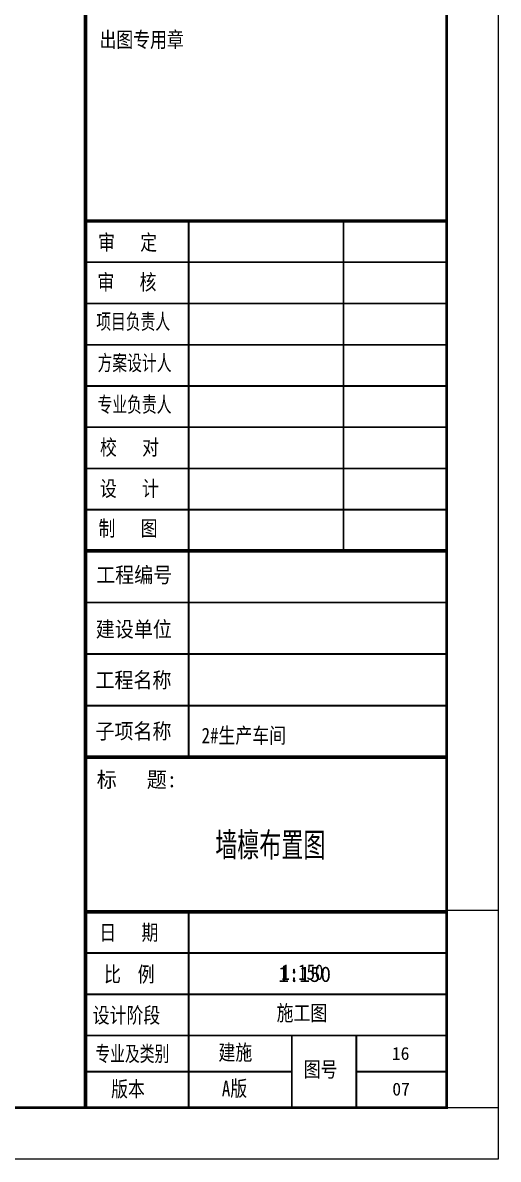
# Model space of a CAD drawing. Header units: millimetres. Extents: x 19781 to 898973, y -947928 to -267362.
# Drawn here: x 529455 to 543276, y -772565 to -739495 of the extents above; entities that cross this region are included whole.
import ezdxf
from ezdxf.enums import TextEntityAlignment as Align

# ---------------------------------------------------------------- set-up
doc = ezdxf.new("R2010")
doc.units = ezdxf.units.MM
doc.header["$LTSCALE"] = 100
for name, color, linetype, lineweight in [('BORDER', 7, 'Continuous', 18), ('BZ_标准图框', 7, 'Continuous', 18), ('PUB_TITLE', 4, 'Continuous', 18), ('TK(图框线)', 45, 'Continuous', 18)]:
    doc.layers.add(name, color=color, linetype=linetype, lineweight=lineweight)
doc.layers.add('VHSoft_barcode', color=7, linetype='Continuous', lineweight=18, plot=False)
doc.styles.add('-宋体', font='')
doc.styles.add('HT', font='', dxfattribs={"width": 0.8})
doc.styles.add('TSSD_REIN', font='tssdeng.shx', dxfattribs={"width": 0.7, "bigfont": 'hztxt.shx'})
doc.styles.get('-宋体').set_extended_font_data('宋体')
doc.styles.get('HT').set_extended_font_data('宋体')

msp = doc.modelspace()

# ---------------------------------------------------------------- linework, layer by layer
at = {"layer": 'BORDER'}
msp.add_lwpolyline([(431826, -772565), (431826, -709565), (543276, -709565), (543276, -772565)], close=True, dxfattribs=at)
msp.add_lwpolyline([(435576, -771065, 75, 75, 0), (435576, -711065, 75, 75, 0), (541776, -711065, 75, 75, 0), (541776, -771065, 75, 75, 0)], format="xyseb", close=True, dxfattribs=at)
at = {"layer": 'BZ_标准图框'}
for points in [[(531276, -771065, 105, 105, 0), (531276, -711065, 105, 105, 0)], [(531276, -745265, 105, 105, 0), (541776, -745265, 105, 105, 0)], [(534276, -760865, 52.5, 52.5, 0), (534276, -745265, 52.5, 52.5, 0)], [(538776, -754866.24, 52.5, 52.5, 0), (538776, -745265, 52.5, 52.5, 0)], [(531276, -746465, 52.5, 52.5, 0), (541776, -746465, 52.5, 52.5, 0)], [(531276, -747665, 52.5, 52.5, 0), (541776, -747665, 52.5, 52.5, 0)], [(531276, -748865, 52.5, 52.5, 0), (541776, -748865, 52.5, 52.5, 0)], [(531276, -750065, 52.5, 52.5, 0), (541776, -750065, 52.5, 52.5, 0)], [(531276, -751265, 52.5, 52.5, 0), (541776, -751265, 52.5, 52.5, 0)], [(531276, -752465, 52.5, 52.5, 0), (541776, -752465, 52.5, 52.5, 0)], [(531276, -753665, 52.5, 52.5, 0), (541776, -753665, 52.5, 52.5, 0)], [(531276, -753665, 52.5, 52.5, 0), (541776, -753665, 52.5, 52.5, 0)], [(531276, -754865, 105, 105, 0), (541776, -754865, 105, 105, 0)], [(531276, -756365, 52.5, 52.5, 0), (541776, -756365, 52.5, 52.5, 0)], [(531276, -757865, 52.5, 52.5, 0), (541776, -757865, 52.5, 52.5, 0)], [(531276, -759365, 52.5, 52.5, 0), (541776, -759365, 52.5, 52.5, 0)], [(531276, -760865, 105, 105, 0), (541776, -760865, 105, 105, 0)], [(531276, -765365, 105, 105, 0), (541776, -765365, 105, 105, 0)], [(534276, -768965, 52.5, 52.5, 0), (534276, -765365, 52.5, 52.5, 0)], [(531276, -766565, 52.5, 52.5, 0), (541776, -766565, 52.5, 52.5, 0)], [(531276, -767765, 52.5, 52.5, 0), (541776, -767765, 52.5, 52.5, 0)], [(531276, -768965, 52.5, 52.5, 0), (541776, -768965, 52.5, 52.5, 0)], [(531276, -768965, 52.5, 52.5, 0), (541776, -768965, 52.5, 52.5, 0)], [(534276, -771065, 52.5, 52.5, 0), (534276, -768965, 52.5, 52.5, 0)], [(537276, -771065, 52.5, 52.5, 0), (537276, -768965, 52.5, 52.5, 0)], [(539151, -771065, 52.5, 52.5, 0), (539151, -768965, 52.5, 52.5, 0)], [(531276, -770015, 52.5, 52.5, 0), (537276, -770015, 52.5, 52.5, 0)], [(539151, -770015, 52.5, 52.5, 0), (541776, -770015, 52.5, 52.5, 0)]]:
    msp.add_lwpolyline(points, format="xyseb", dxfattribs=at)
at = {"layer": 'VHSoft_barcode'}
msp.add_lwpolyline([(541776, -771065), (541776, -765315), (543276, -765315), (543276, -771065)], close=True, dxfattribs=at)

# ---------------------------------------------------------------- texts
at = {"layer": 'BZ_标准图框', "style": 'HT'}
for s, width, p in [('出图专用章', 0.8, (531683.1, -740212.65)), ('项目负责人', 0.7, (531590.18, -748414.1)), ('方案设计人', 0.7, (531630.23, -749618.27)), ('专业负责人', 0.7, (531628.36, -750828.02)), ('工程编号', 0.9, (531588.97, -755787.27)), ('建设单位', 0.9, (531577.95, -757367.88)), ('工程名称', 0.9, (531567.65, -758846.77)), ('子项名称', 0.9, (531567.65, -760333.36)), ('设计阶段', 0.8, (531487.93, -768599.1)), ('专业及类别', 0.7, (531565.33, -769718.46)), ('图号', 0.8, (537622.28, -770172.05))]:
    msp.add_text(s, height=450, dxfattribs=dict(at, width=width)).set_placement(p)
at = {"layer": 'BZ_标准图框', "char_height": 450, "attachment_point": 7, "style": 'HT'}
for s, insert, width in [('审   定', (531644.07, -746164.47), 2583), ('审   核', (531624.39, -747317.62), 2589), ('校   对', (531698.51, -752125.73), 2622), ('设   计', (531696.32, -753325.75), 2613), ('制   图', (531655.81, -754481.98), 2589), ('{\\W0.95;标   题:}', (531604.92, -761790.87), 3423.5625), ('日   期', (531680.29, -766242.75), 2475), ('比  例', (531816.55, -767455.06), 2127), ('版本 ', (532022.63, -770797.12), 1503)]:
    msp.add_mtext(s, dxfattribs=dict(at, insert=insert, width=width))
at = {"layer": 'PUB_TITLE', "color": 150, "style": 'TSSD_REIN', "width": 0.8}
msp.add_text('墙檩布置图', height=800.04, dxfattribs=at).set_placement((536651.01, -763842.78), align=Align.CENTER)
at = {"layer": 'TK(图框线)', "style": 'HT', "width": 0.8}
for s, p in [('2#生产车间', (534653.31, -760458.19)), ('1:150', (536970.11, -767344.17)), ('施工图', (536832.17, -768533.42)), ('建施', (535143.43, -769680.66)), ('A版', (535242.45, -770730.89))]:
    msp.add_text(s, height=450, dxfattribs=at).set_placement(p)
at = {"layer": 'TK(图框线)', "style": 'HT'}
msp.add_text('1:150', height=450, dxfattribs=at).set_placement((536883.23, -767405.49))
at = {"layer": 'TK(图框线)', "style": '-宋体'}
for s, p in [('16', (540439.03, -769673.5)), ('07', (540451.98, -770710.75))]:
    msp.add_text(s, height=375, dxfattribs=at).set_placement(p, align=Align.CENTER)

doc.saveas('drawing.dxf')
